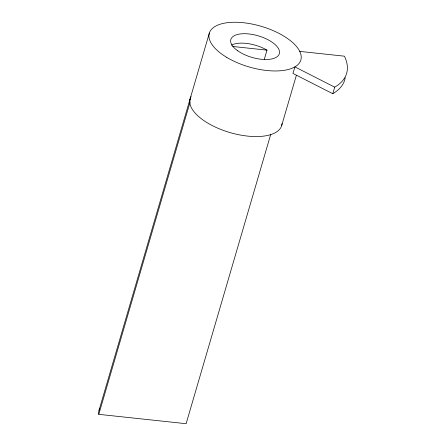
<?xml version="1.0" encoding="UTF-8"?>
<svg xmlns="http://www.w3.org/2000/svg" width="446" height="446" viewBox="0 0 446 446"><rect width="100%" height="100%" fill="white"/><g stroke="black" fill="none" stroke-linecap="round" stroke-linejoin="round"><path stroke-width="0.67" d="M99.062 410.236L209.358 33.049M270.789 134.174L186.121 423.7L98.783 414.34L189.901 102.753A47.588 21.157 16.3 0 1 190.721 97.523M264.272 59.446L266.992 50.142L265.114 49.093A25.277 11.239 16.3 0 0 231.468 45.157M281.616 125.766L296.339 75.413M334.695 87.154L294.884 66.883L292.966 73.439L332.777 93.716L334.695 87.154A95.377 42.409 16.3 0 0 344.418 56.179L299.745 51.396M232.723 46.468L266.992 50.142M98.783 414.34L98.622 412.99A47.689 21.202 16.3 0 1 99.703 408.692M345.215 77.699A95.377 42.409 16.3 0 1 332.777 93.716M282.028 123.581A47.689 21.202 16.3 0 1 237.986 134.575A47.689 21.202 16.3 0 1 190.091 104.342L189.74 101.404A47.689 21.202 16.3 0 1 191.094 96.604M226.719 57.35A47.689 21.202 16.3 0 0 300.799 60.171A47.689 21.202 16.3 0 0 237.718 22.306A47.689 21.202 16.3 0 0 226.719 57.35M237.729 50.794A25.277 11.239 16.3 0 0 278.689 55.092A25.277 11.239 16.3 0 0 248.812 33.941A25.277 11.239 16.3 0 0 237.729 50.794"/></g></svg>
